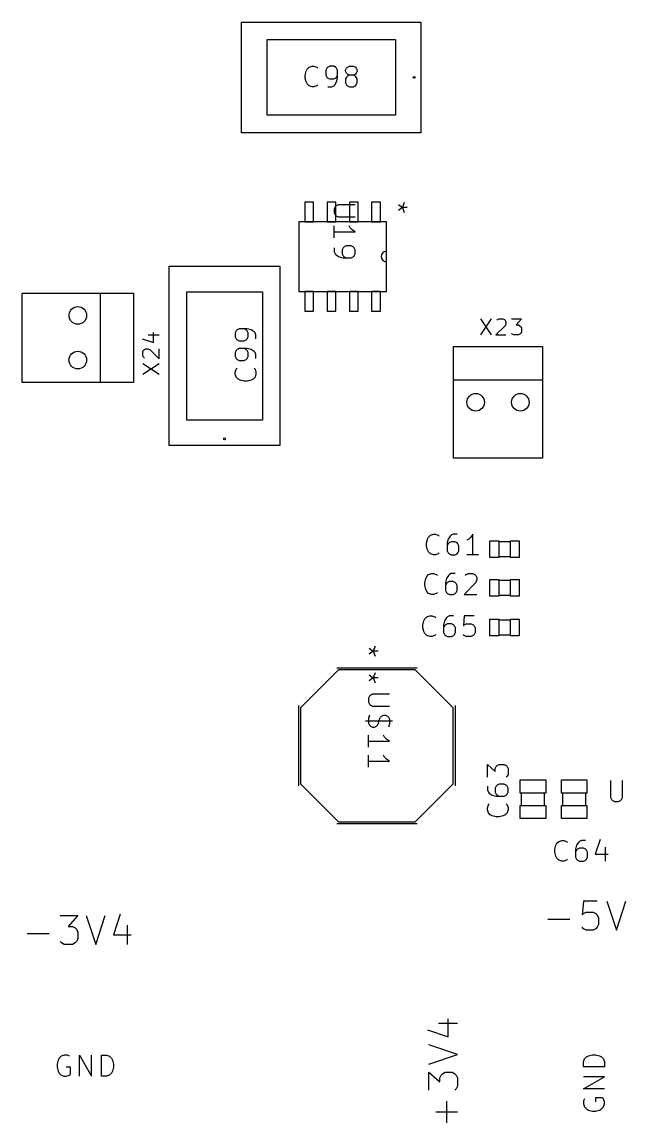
# Model space of a CAD drawing. Header units: millimetres. Extents: x 0 to 280, y -704 to 300.
# Drawn here: x 71.8 to 106.1, y 91.7 to 154.3 of the extents above; entities that cross this region are included whole.
import ezdxf

# ---------------------------------------------------------------- set-up
doc = ezdxf.new("R2010")
doc.units = ezdxf.units.MM
for name, color, linetype, true_color in [('Edge.Cuts', 254, 'CONTINUOUS', 0xd0d2cd), ('F.Fab', 9, 'CONTINUOUS', 0xafafaf), ('F.Silkscreen', 41, 'CONTINUOUS', 0xf2eda1)]:
    doc.layers.add(name, color=color, linetype=linetype, true_color=true_color)

msp = doc.modelspace()

# ---------------------------------------------------------------- linework, layer by layer
at = {"layer": 'Edge.Cuts'}
for centre in [(74.93, 137.62), (74.93, 135.08), (97.57, 132.68), (100.11, 132.68)]:
    msp.add_circle(centre, 0.5, dxfattribs=at)
at = {"layer": 'F.Fab', "linetype": 'CONTINUOUS'}
for p, q in [((84.245, 154.31), (94.455, 154.31)), ((84.245, 148.01), (84.245, 154.31)), ((94.455, 154.31), (94.455, 148.01)), ((85.7, 153.31), (93, 153.31)), ((85.7, 149.01), (85.7, 153.31)), ((93, 153.31), (93, 149.01)), ((93, 149.01), (85.7, 149.01)), ((94.455, 148.01), (84.245, 148.01)), ((87.841, 144.0688), (87.841, 142.9512)), ((88.349, 144.0688), (87.841, 144.0688)), ((88.349, 142.9512), (88.349, 144.0688)), ((89.111, 144.0688), (89.111, 142.9512)), ((89.619, 144.0688), (89.111, 144.0688)), ((89.619, 142.9512), (89.619, 144.0688)), ((90.381, 144.0688), (90.381, 142.9512)), ((90.889, 144.0688), (90.381, 144.0688)), ((90.889, 142.9512), (90.889, 144.0688)), ((91.651, 144.0688), (91.651, 142.9512)), ((92.159, 144.0688), (91.651, 144.0688)), ((92.159, 142.9512), (92.159, 144.0688)), ((93.510118, 144.051326), (93.396423, 143.767088)), ((89.572448, 143.800019), (89.515382, 143.685889)), ((89.515382, 143.685889), (89.515382, 143.457627)), ((89.515382, 143.457627), (89.572448, 143.343497)), ((89.629513, 143.857085), (89.572448, 143.800019)), ((89.743644, 143.91415), (89.629513, 143.857085)), ((90.713754, 143.91415), (89.743644, 143.91415)), ((93.169032, 143.93763), (93.396423, 143.767088)), ((93.396423, 143.767088), (93.169032, 143.596545)), ((93.680661, 143.767088), (93.396423, 143.767088)), ((93.396423, 143.767088), (93.510118, 143.482849)), ((87.5108, 142.9512), (87.5108, 138.9888)), ((92.4892, 142.9512), (87.5108, 142.9512)), ((87.841, 142.9512), (88.349, 142.9512)), ((89.111, 142.9512), (89.619, 142.9512)), ((89.572448, 143.343497), (89.629513, 143.286431)), ((89.629513, 143.286431), (89.743644, 143.229366)), ((89.743644, 143.229366), (90.713754, 143.229366)), ((90.381, 142.9512), (90.889, 142.9512)), ((91.651, 142.9512), (92.159, 142.9512)), ((92.4892, 141.2748), (92.4892, 142.9512)), ((89.515382, 142.030994), (89.515382, 142.715778)), ((89.515382, 142.373386), (90.713754, 142.373386)), ((90.428428, 142.601648), (90.371362, 142.715778)), ((90.542558, 142.487517), (90.428428, 142.601648)), ((90.713754, 142.373386), (90.542558, 142.487517)), ((90.200166, 141.574471), (90.086036, 141.517406)), ((90.485493, 141.574471), (90.200166, 141.574471)), ((90.599624, 141.517406), (90.485493, 141.574471)), ((89.515382, 141.460341), (89.515382, 141.232079)), ((89.515382, 141.232079), (89.572448, 141.117949)), ((89.572448, 141.117949), (89.629513, 141.060883)), ((89.629513, 141.060883), (89.800709, 140.946753)), ((89.800709, 140.946753), (90.02897, 140.889687)), ((90.02897, 141.460341), (89.971905, 141.34621)), ((89.971905, 141.34621), (89.971905, 141.117949)), ((89.971905, 141.117949), (90.02897, 141.003818)), ((90.086036, 141.517406), (90.02897, 141.460341)), ((90.02897, 141.003818), (90.086036, 140.946753)), ((90.086036, 140.946753), (90.200166, 140.889687)), ((90.485493, 140.889687), (90.599624, 140.946753)), ((90.656689, 141.460341), (90.599624, 141.517406)), ((90.599624, 140.946753), (90.656689, 141.003818)), ((90.713754, 141.34621), (90.656689, 141.460341)), ((90.656689, 141.003818), (90.713754, 141.117949)), ((90.713754, 141.117949), (90.713754, 141.34621)), ((92.4892, 138.9888), (92.4892, 141.2748)), ((80.13, 140.425), (86.43, 140.425)), ((80.13, 130.215), (80.13, 140.425)), ((86.43, 140.425), (86.43, 130.215)), ((90.02897, 140.889687), (90.485493, 140.889687)), ((81.13, 138.97), (85.43, 138.97)), ((81.13, 131.67), (81.13, 138.97)), ((85.43, 138.97), (85.43, 131.67)), ((87.5108, 138.9888), (92.4892, 138.9888)), ((87.841, 138.9888), (87.841, 137.8712)), ((88.349, 138.9888), (87.841, 138.9888)), ((88.349, 137.8712), (88.349, 138.9888)), ((89.111, 138.9888), (89.111, 137.8712)), ((89.619, 138.9888), (89.111, 138.9888)), ((89.619, 137.8712), (89.619, 138.9888)), ((90.381, 138.9888), (90.381, 137.8712)), ((90.889, 138.9888), (90.381, 138.9888)), ((90.889, 137.8712), (90.889, 138.9888)), ((91.651, 138.9888), (91.651, 137.8712)), ((92.159, 138.9888), (91.651, 138.9888)), ((92.159, 137.8712), (92.159, 138.9888)), ((87.841, 137.8712), (88.349, 137.8712)), ((89.111, 137.8712), (89.619, 137.8712)), ((90.381, 137.8712), (90.889, 137.8712)), ((91.651, 137.8712), (92.159, 137.8712)), ((85.43, 131.67), (81.13, 131.67)), ((86.43, 130.215), (80.13, 130.215)), ((98.3818, 123.8501), (98.3818, 124.8001)), ((98.3818, 124.8001), (98.8819, 124.8001)), ((98.864, 124.752), (99.576, 124.752)), ((98.8819, 124.8001), (98.8819, 123.8501)), ((99.5502, 123.8501), (99.5502, 124.8001)), ((99.5502, 124.8001), (100.0503, 124.8001)), ((100.0503, 124.8001), (100.0503, 123.8501)), ((98.8819, 123.8501), (98.3818, 123.8501)), ((98.864, 123.901), (99.576, 123.901)), ((100.0503, 123.8501), (99.5502, 123.8501)), ((98.3818, 121.6501), (98.3818, 122.6001)), ((98.3818, 122.6001), (98.8819, 122.6001)), ((98.864, 122.552), (99.576, 122.552)), ((98.8819, 122.6001), (98.8819, 121.6501)), ((99.5502, 121.6501), (99.5502, 122.6001)), ((99.5502, 122.6001), (100.0503, 122.6001)), ((100.0503, 122.6001), (100.0503, 121.6501)), ((98.8819, 121.6501), (98.3818, 121.6501)), ((98.864, 121.701), (99.576, 121.701)), ((100.0503, 121.6501), (99.5502, 121.6501)), ((98.3818, 119.4001), (98.3818, 120.3501)), ((98.3818, 120.3501), (98.8819, 120.3501)), ((98.864, 120.302), (99.576, 120.302)), ((98.8819, 120.3501), (98.8819, 119.4001)), ((99.5502, 119.4001), (99.5502, 120.3501)), ((99.5502, 120.3501), (100.0503, 120.3501)), ((100.0503, 120.3501), (100.0503, 119.4001)), ((98.8819, 119.4001), (98.3818, 119.4001)), ((98.864, 119.451), (99.576, 119.451)), ((100.0503, 119.4001), (99.5502, 119.4001)), ((89.7656, 117.458), (87.6066, 115.299)), ((94.1344, 117.458), (89.7656, 117.458)), ((91.512232, 117.17443), (91.739623, 117.003888)), ((91.512232, 117.17443), (91.739623, 117.003888)), ((91.853318, 117.288126), (91.739623, 117.003888)), ((91.853318, 117.288126), (91.739623, 117.003888)), ((96.2934, 115.299), (94.1344, 117.458)), ((91.739623, 117.003888), (91.512232, 116.833345)), ((91.739623, 117.003888), (91.512232, 116.833345)), ((92.023861, 117.003888), (91.739623, 117.003888)), ((91.739623, 117.003888), (91.853318, 116.719649)), ((92.023861, 117.003888), (91.739623, 117.003888)), ((91.739623, 117.003888), (91.853318, 116.719649)), ((91.521909, 115.968535), (91.465061, 115.85484)), ((91.522448, 115.970019), (91.465382, 115.855889)), ((91.578756, 116.025383), (91.521909, 115.968535)), ((91.579513, 116.027085), (91.522448, 115.970019)), ((91.692451, 116.08223), (91.578756, 116.025383)), ((91.693644, 116.08415), (91.579513, 116.027085)), ((92.658861, 116.08223), (91.692451, 116.08223)), ((92.663754, 116.08415), (91.693644, 116.08415)), ((87.6066, 115.299), (87.6066, 110.981)), ((91.465061, 115.85484), (91.465061, 115.627449)), ((91.465061, 115.627449), (91.521909, 115.513754)), ((91.465382, 115.855889), (91.465382, 115.627627)), ((91.465382, 115.627627), (91.522448, 115.513497)), ((91.521909, 115.513754), (91.578756, 115.456907)), ((91.522448, 115.513497), (91.579513, 115.456431)), ((91.578756, 115.456907), (91.692451, 115.400059)), ((91.579513, 115.456431), (91.693644, 115.399366)), ((91.692451, 115.400059), (92.658861, 115.400059)), ((91.693644, 115.399366), (92.663754, 115.399366)), ((96.2934, 110.981), (96.2934, 115.299)), ((91.521909, 114.88843), (91.465061, 114.717887)), ((91.465061, 114.717887), (91.465061, 114.433649)), ((91.522448, 114.885778), (91.465382, 114.714582)), ((91.465382, 114.714582), (91.465382, 114.429256)), ((92.033537, 114.433649), (92.090385, 114.66104)), ((92.036036, 114.429256), (92.093101, 114.657517)), ((92.090385, 114.66104), (92.147232, 114.774735)), ((92.093101, 114.657517), (92.150166, 114.771648)), ((92.147232, 114.774735), (92.20408, 114.831582)), ((92.150166, 114.771648), (92.207232, 114.828713)), ((92.20408, 114.831582), (92.317775, 114.88843)), ((92.207232, 114.828713), (92.321362, 114.885778)), ((92.317775, 114.88843), (92.43147, 114.88843)), ((92.321362, 114.885778), (92.435493, 114.885778)), ((92.43147, 114.88843), (92.545166, 114.831582)), ((92.435493, 114.885778), (92.549624, 114.828713)), ((92.545166, 114.831582), (92.602013, 114.774735)), ((92.549624, 114.828713), (92.606689, 114.771648)), ((92.602013, 114.774735), (92.658861, 114.66104)), ((92.606689, 114.771648), (92.663754, 114.657517)), ((92.658861, 114.66104), (92.658861, 114.376801)), ((92.663754, 114.657517), (92.663754, 114.37219)), ((92.83495, 114.543386), (91.294186, 114.543386)), ((92.829404, 114.547344), (91.294518, 114.547344)), ((91.465061, 114.433649), (91.521909, 114.319954)), ((91.465382, 114.429256), (91.522448, 114.315125)), ((91.521909, 114.319954), (91.578756, 114.263106)), ((91.522448, 114.315125), (91.579513, 114.25806)), ((91.578756, 114.263106), (91.692451, 114.206259)), ((91.579513, 114.25806), (91.693644, 114.200994)), ((91.692451, 114.206259), (91.806147, 114.206259)), ((91.693644, 114.200994), (91.807774, 114.200994)), ((91.806147, 114.206259), (91.919842, 114.263106)), ((91.807774, 114.200994), (91.921905, 114.25806)), ((91.919842, 114.263106), (91.976689, 114.319954)), ((91.921905, 114.25806), (91.97897, 114.315125)), ((91.976689, 114.319954), (92.033537, 114.433649)), ((91.97897, 114.315125), (92.036036, 114.429256)), ((92.658861, 114.376801), (92.602013, 114.206259)), ((92.663754, 114.37219), (92.606689, 114.200994)), ((91.465061, 113.069307), (91.465061, 113.751478)), ((91.465061, 113.410392), (92.658861, 113.410392)), ((91.465382, 113.059687), (91.465382, 113.744471)), ((91.465382, 113.402079), (92.663754, 113.402079)), ((92.374623, 113.637783), (92.317775, 113.751478)), ((92.378428, 113.630341), (92.321362, 113.744471)), ((92.488318, 113.524088), (92.374623, 113.637783)), ((92.492558, 113.51621), (92.378428, 113.630341)), ((92.658861, 113.410392), (92.488318, 113.524088)), ((92.663754, 113.402079), (92.492558, 113.51621)), ((91.465061, 111.932355), (91.465061, 112.614526)), ((91.465061, 112.27344), (92.658861, 112.27344)), ((91.465382, 111.91838), (91.465382, 112.603164)), ((91.465382, 112.260772), (92.663754, 112.260772)), ((92.374623, 112.500831), (92.317775, 112.614526)), ((92.378428, 112.489034), (92.321362, 112.603164)), ((92.488318, 112.387136), (92.374623, 112.500831)), ((92.492558, 112.374903), (92.378428, 112.489034)), ((92.658861, 112.27344), (92.488318, 112.387136)), ((92.663754, 112.260772), (92.492558, 112.374903)), ((87.6066, 110.981), (89.7656, 108.822)), ((94.1344, 108.822), (96.2934, 110.981)), ((100.1038, 110.4456), (100.1038, 111.1957)), ((100.1038, 111.1957), (101.5539, 111.1957)), ((101.5539, 111.1957), (101.5539, 110.4456)), ((102.4538, 110.4456), (102.4538, 111.1957)), ((102.4538, 111.1957), (103.9039, 111.1957)), ((103.9039, 111.1957), (103.9039, 110.4456)), ((105.245849, 111.163754), (105.245849, 110.193644)), ((105.930633, 110.193644), (105.930633, 111.163754)), ((101.5539, 110.4456), (100.1038, 110.4456)), ((100.17, 109.709), (100.17, 110.471)), ((101.49, 109.734), (101.49, 110.471)), ((103.9039, 110.4456), (102.4538, 110.4456)), ((102.52, 109.709), (102.52, 110.471)), ((103.84, 109.734), (103.84, 110.471)), ((100.1038, 108.9978), (100.1038, 109.7479)), ((100.1038, 109.7479), (101.5539, 109.7479)), ((101.5539, 109.7479), (101.5539, 108.9978)), ((102.4538, 108.9978), (102.4538, 109.7479)), ((102.4538, 109.7479), (103.9039, 109.7479)), ((103.9039, 109.7479), (103.9039, 108.9978)), ((105.245849, 110.193644), (105.302915, 110.079513)), ((105.302915, 110.079513), (105.35998, 110.022448)), ((105.35998, 110.022448), (105.474111, 109.965382)), ((105.474111, 109.965382), (105.702372, 109.965382)), ((105.702372, 109.965382), (105.816503, 110.022448)), ((105.816503, 110.022448), (105.873568, 110.079513)), ((105.873568, 110.079513), (105.930633, 110.193644)), ((101.5539, 108.9978), (100.1038, 108.9978)), ((103.9039, 108.9978), (102.4538, 108.9978)), ((89.7656, 108.822), (94.1344, 108.822)), ((103.708271, 104.293342), (103.630378, 103.514409)), ((104.487205, 104.293342), (103.708271, 104.293342)), ((105.032458, 104.293342), (105.577712, 102.657582)), ((105.577712, 102.657582), (106.122965, 104.293342)), ((73.922288, 103.479503), (74.934901, 103.479503)), ((74.934901, 103.479503), (74.389648, 102.856357)), ((75.402261, 103.479503), (75.947515, 101.843743)), ((75.947515, 101.843743), (76.492768, 103.479503)), ((77.349595, 103.557397), (76.960128, 102.388997)), ((103.630378, 103.514409), (103.708271, 103.592302)), ((103.708271, 103.592302), (103.864058, 103.670196)), ((103.864058, 103.670196), (104.253525, 103.670196)), ((104.253525, 103.670196), (104.409311, 103.592302)), ((104.409311, 103.592302), (104.487205, 103.514409)), ((104.487205, 103.514409), (104.565098, 103.358622)), ((104.565098, 103.358622), (104.565098, 102.969156)), ((74.389648, 102.856357), (74.623328, 102.856357)), ((74.623328, 102.856357), (74.779114, 102.778463)), ((74.779114, 102.778463), (74.857008, 102.70057)), ((77.739061, 102.93425), (77.739061, 101.843743)), ((101.683044, 103.280729), (102.929338, 103.280729)), ((103.708271, 102.735476), (103.630378, 102.813369)), ((103.864058, 102.657582), (103.708271, 102.735476)), ((104.409311, 102.735476), (104.253525, 102.657582)), ((104.487205, 102.813369), (104.409311, 102.735476)), ((104.565098, 102.969156), (104.487205, 102.813369)), ((72.052847, 102.46689), (73.299141, 102.46689)), ((74.857008, 102.70057), (74.934901, 102.544783)), ((74.934901, 102.155317), (74.857008, 101.99953)), ((74.934901, 102.544783), (74.934901, 102.155317)), ((76.960128, 102.388997), (77.972741, 102.388997)), ((104.253525, 102.657582), (103.864058, 102.657582)), ((74.000181, 101.921637), (73.922288, 101.99953)), ((74.155968, 101.843743), (74.000181, 101.921637)), ((74.623328, 101.843743), (74.155968, 101.843743)), ((74.779114, 101.921637), (74.623328, 101.843743)), ((74.857008, 101.99953), (74.779114, 101.921637)), ((95.45191, 97.369258), (96.542417, 97.369258)), ((95.997164, 96.590325), (95.997164, 97.602938)), ((94.828764, 96.979792), (95.997164, 96.590325)), ((96.542417, 95.577712), (94.906657, 96.122965)), ((73.821388, 95.263693), (73.764436, 95.035884)), ((73.878341, 95.377598), (73.821388, 95.263693)), ((73.992246, 95.491503), (73.878341, 95.377598)), ((74.163103, 95.548455), (73.992246, 95.491503)), ((74.33396, 95.548455), (74.163103, 95.548455)), ((74.447865, 95.491503), (74.33396, 95.548455)), ((75.017388, 94.352455), (75.017388, 95.548455)), ((75.017388, 95.548455), (75.700817, 94.352455)), ((75.700817, 94.352455), (75.700817, 95.548455)), ((76.27034, 94.352455), (76.27034, 95.548455)), ((76.27034, 95.548455), (76.555102, 95.548455)), ((76.555102, 95.548455), (76.725959, 95.491503)), ((76.725959, 95.491503), (76.839864, 95.377598)), ((76.839864, 95.377598), (76.896817, 95.263693)), ((76.896817, 95.263693), (76.953769, 95.035884)), ((94.906657, 95.032458), (96.542417, 95.577712)), ((103.701544, 95.155102), (103.758496, 95.325959)), ((103.758496, 95.325959), (103.872401, 95.439864)), ((103.872401, 95.439864), (103.986306, 95.496817)), ((103.986306, 95.496817), (104.214115, 95.553769)), ((104.214115, 95.553769), (104.384972, 95.553769)), ((104.384972, 95.553769), (104.612782, 95.496817)), ((104.612782, 95.496817), (104.726687, 95.439864)), ((104.726687, 95.439864), (104.840592, 95.325959)), ((104.840592, 95.325959), (104.897544, 95.155102)), ((73.764436, 95.035884), (73.764436, 94.865027)), ((73.764436, 94.865027), (73.821388, 94.637217)), ((73.821388, 94.637217), (73.878341, 94.523312)), ((74.504817, 94.865027), (74.277007, 94.865027)), ((74.504817, 94.46636), (74.504817, 94.865027)), ((76.896817, 94.637217), (76.839864, 94.523312)), ((76.953769, 94.865027), (76.896817, 94.637217)), ((76.953769, 95.035884), (76.953769, 94.865027)), ((103.701544, 94.87034), (103.701544, 95.155102)), ((104.897544, 94.87034), (103.701544, 94.87034)), ((104.897544, 95.155102), (104.897544, 94.87034)), ((73.878341, 94.523312), (73.992246, 94.409408)), ((73.992246, 94.409408), (74.163103, 94.352455)), ((74.163103, 94.352455), (74.277007, 94.352455)), ((74.277007, 94.352455), (74.447865, 94.409408)), ((74.447865, 94.409408), (74.504817, 94.46636)), ((76.555102, 94.352455), (76.27034, 94.352455)), ((76.725959, 94.409408), (76.555102, 94.352455)), ((76.839864, 94.523312), (76.725959, 94.409408)), ((94.906657, 93.552485), (94.906657, 94.565098)), ((94.906657, 94.565098), (95.529804, 94.019845)), ((95.529804, 94.253525), (95.607697, 94.409311)), ((95.529804, 94.019845), (95.529804, 94.253525)), ((95.607697, 94.409311), (95.68559, 94.487205)), ((95.68559, 94.487205), (95.841377, 94.565098)), ((95.841377, 94.565098), (96.230844, 94.565098)), ((96.230844, 94.565098), (96.38663, 94.487205)), ((96.38663, 94.487205), (96.464524, 94.409311)), ((96.464524, 94.409311), (96.542417, 94.253525)), ((96.542417, 94.253525), (96.542417, 93.786165)), ((103.701544, 93.617388), (104.897544, 94.300817)), ((104.897544, 94.300817), (103.701544, 94.300817)), ((96.464524, 93.630378), (96.38663, 93.552485)), ((96.542417, 93.786165), (96.464524, 93.630378)), ((104.897544, 93.617388), (103.701544, 93.617388)), ((95.91927, 91.683044), (95.91927, 92.929338)), ((103.758496, 93.047865), (103.701544, 92.93396)), ((103.701544, 92.93396), (103.701544, 92.763103)), ((103.701544, 92.763103), (103.758496, 92.592246)), ((104.783639, 93.104817), (104.384972, 93.104817)), ((104.384972, 93.104817), (104.384972, 92.877007)), ((104.840592, 93.047865), (104.783639, 93.104817)), ((104.897544, 92.877007), (104.840592, 93.047865)), ((104.840592, 92.592246), (104.897544, 92.763103)), ((104.897544, 92.763103), (104.897544, 92.877007)), ((96.542417, 92.306191), (95.296124, 92.306191)), ((103.758496, 92.592246), (103.872401, 92.478341)), ((103.872401, 92.478341), (103.986306, 92.421388)), ((103.986306, 92.421388), (104.214115, 92.364436)), ((104.214115, 92.364436), (104.384972, 92.364436)), ((104.384972, 92.364436), (104.612782, 92.421388)), ((104.612782, 92.421388), (104.726687, 92.478341)), ((104.726687, 92.478341), (104.840592, 92.592246))]:
    msp.add_line(p, q, dxfattribs=at)
at = {"layer": 'F.Fab'}
for centre in [(74.93, 137.62), (74.93, 135.08), (97.57, 132.68), (100.11, 132.68)]:
    msp.add_circle(centre, 0.5, dxfattribs=at)
msp.add_arc((92.5019, 140.97), 0.305064, -267.61405597, -87.61405597, dxfattribs=at)
at = {"layer": 'F.Silkscreen', "linetype": 'CONTINUOUS'}
for p, q in [((85.7, 153.31), (93, 153.31)), ((87.921358, 151.516978), (87.977383, 151.629028)), ((87.977383, 151.629028), (88.089434, 151.741078)), ((88.089434, 151.741078), (88.257509, 151.797103)), ((88.257509, 151.797103), (88.369559, 151.797103)), ((88.369559, 151.797103), (88.537635, 151.741078)), ((88.537635, 151.741078), (88.59366, 151.685053)), ((89.097886, 151.685053), (89.041861, 151.573003)), ((89.041861, 151.573003), (89.041861, 151.292877)), ((89.153911, 151.741078), (89.097886, 151.685053)), ((89.265962, 151.797103), (89.153911, 151.741078)), ((89.490062, 151.797103), (89.265962, 151.797103)), ((89.602113, 151.741078), (89.490062, 151.797103)), ((89.658138, 151.685053), (89.602113, 151.741078)), ((89.714163, 151.573003), (89.658138, 151.685053)), ((89.714163, 151.124802), (89.714163, 151.573003)), ((90.162364, 151.573003), (90.218389, 151.685053)), ((90.162364, 151.516978), (90.162364, 151.573003)), ((90.218389, 151.685053), (90.274414, 151.741078)), ((90.274414, 151.741078), (90.386465, 151.797103)), ((90.386465, 151.797103), (90.610565, 151.797103)), ((90.610565, 151.797103), (90.722616, 151.741078)), ((90.722616, 151.741078), (90.778641, 151.685053)), ((90.778641, 151.685053), (90.834666, 151.573003)), ((90.834666, 151.573003), (90.834666, 151.516978)), ((87.865333, 151.292877), (87.921358, 151.516978)), ((87.865333, 151.124802), (87.865333, 151.292877)), ((87.921358, 150.900701), (87.865333, 151.124802)), ((89.041861, 151.292877), (89.097886, 151.180827)), ((89.097886, 151.180827), (89.153911, 151.124802)), ((89.153911, 151.124802), (89.265962, 151.068777)), ((89.265962, 151.068777), (89.490062, 151.068777)), ((89.490062, 151.068777), (89.602113, 151.124802)), ((89.602113, 151.124802), (89.658138, 151.180827)), ((89.658138, 151.180827), (89.714163, 151.292877)), ((89.658138, 150.900701), (89.714163, 151.124802)), ((90.218389, 151.404927), (90.162364, 151.516978)), ((90.218389, 151.180827), (90.162364, 151.068777)), ((90.162364, 151.068777), (90.162364, 150.844676)), ((90.274414, 151.348902), (90.218389, 151.404927)), ((90.274414, 151.236852), (90.218389, 151.180827)), ((90.386465, 151.292877), (90.274414, 151.348902)), ((90.386465, 151.292877), (90.274414, 151.236852)), ((90.610565, 151.292877), (90.386465, 151.292877)), ((90.722616, 151.348902), (90.610565, 151.292877)), ((90.722616, 151.236852), (90.610565, 151.292877)), ((90.778641, 151.404927), (90.722616, 151.348902)), ((90.778641, 151.180827), (90.722616, 151.236852)), ((90.834666, 151.516978), (90.778641, 151.404927)), ((90.834666, 151.068777), (90.778641, 151.180827)), ((90.834666, 150.844676), (90.834666, 151.068777)), ((87.977383, 150.788651), (87.921358, 150.900701)), ((88.089434, 150.676601), (87.977383, 150.788651)), ((88.257509, 150.620575), (88.089434, 150.676601)), ((88.369559, 150.620575), (88.257509, 150.620575)), ((88.537635, 150.676601), (88.369559, 150.620575)), ((88.59366, 150.732626), (88.537635, 150.676601)), ((89.153911, 150.620575), (89.378012, 150.620575)), ((89.378012, 150.620575), (89.490062, 150.676601)), ((89.490062, 150.676601), (89.546087, 150.732626)), ((89.546087, 150.732626), (89.658138, 150.900701)), ((90.162364, 150.844676), (90.218389, 150.732626)), ((90.218389, 150.732626), (90.274414, 150.676601)), ((90.274414, 150.676601), (90.386465, 150.620575)), ((90.386465, 150.620575), (90.610565, 150.620575)), ((90.610565, 150.620575), (90.722616, 150.676601)), ((90.722616, 150.676601), (90.778641, 150.732626)), ((90.778641, 150.732626), (90.834666, 150.844676)), ((93, 149.01), (85.7, 149.01)), ((93.510118, 144.051326), (93.396423, 143.767088)), ((93.169032, 143.93763), (93.396423, 143.767088)), ((93.396423, 143.767088), (93.169032, 143.596545)), ((93.680661, 143.767088), (93.396423, 143.767088)), ((93.396423, 143.767088), (93.510118, 143.482849)), ((87.5108, 142.3416), (87.5108, 139.5984)), ((92.4892, 141.2748), (92.4892, 142.3416)), ((92.4892, 139.5984), (92.4892, 141.2748)), ((71.755, 138.89), (76.2, 138.89)), ((71.755, 133.81), (71.755, 138.89)), ((76.2, 138.89), (76.2, 133.81)), ((76.2, 138.89), (78.105, 138.89)), ((78.105, 138.89), (78.105, 133.81)), ((81.13, 131.67), (81.13, 138.97)), ((85.43, 138.97), (85.43, 131.67)), ((97.842237, 137.432463), (98.45861, 136.507903)), ((98.45861, 137.432463), (97.842237, 136.507903)), ((98.766796, 137.34441), (98.810823, 137.388436)), ((98.810823, 137.388436), (98.898876, 137.432463)), ((98.898876, 137.432463), (99.11901, 137.432463)), ((99.11901, 137.432463), (99.207063, 137.388436)), ((99.207063, 137.388436), (99.25109, 137.34441)), ((99.25109, 137.34441), (99.295116, 137.256356)), ((99.295116, 137.168303), (99.25109, 137.036223)), ((99.295116, 137.256356), (99.295116, 137.168303)), ((99.603303, 137.432463), (100.175649, 137.432463)), ((100.175649, 137.432463), (99.867463, 137.08025)), ((79.245645, 136.075416), (79.245645, 136.647763)), ((83.948921, 136.742616), (83.892896, 136.630565)), ((83.892896, 136.630565), (83.892896, 136.406465)), ((84.004946, 136.798641), (83.948921, 136.742616)), ((84.116996, 136.854666), (84.004946, 136.798641)), ((84.565197, 136.854666), (84.116996, 136.854666)), ((84.509172, 136.798641), (84.397122, 136.854666)), ((84.565197, 136.742616), (84.509172, 136.798641)), ((84.789298, 136.798641), (84.565197, 136.854666)), ((84.621223, 136.630565), (84.565197, 136.742616)), ((84.621223, 136.406465), (84.621223, 136.630565)), ((84.957373, 136.68659), (84.789298, 136.798641)), ((85.013399, 136.630565), (84.957373, 136.68659)), ((85.069424, 136.518515), (85.013399, 136.630565)), ((99.25109, 137.036223), (98.72277, 136.507903)), ((99.647329, 136.55193), (99.603303, 136.595956)), ((99.735383, 136.507903), (99.647329, 136.55193)), ((99.867463, 137.08025), (99.999543, 137.08025)), ((99.999543, 137.08025), (100.087596, 137.036223)), ((100.087596, 136.55193), (99.999543, 136.507903)), ((100.087596, 137.036223), (100.131623, 136.992196)), ((100.131623, 136.595956), (100.087596, 136.55193)), ((100.131623, 136.992196), (100.175649, 136.904143)), ((100.175649, 136.68401), (100.131623, 136.595956)), ((100.175649, 136.904143), (100.175649, 136.68401)), ((78.585245, 136.29555), (79.245645, 136.075416)), ((78.937458, 136.515683), (79.553831, 136.515683)), ((83.892896, 136.406465), (83.948921, 136.294414)), ((83.948921, 136.294414), (84.004946, 136.238389)), ((84.004946, 136.238389), (84.116996, 136.182364)), ((84.116996, 136.182364), (84.397122, 136.182364)), ((84.397122, 136.182364), (84.509172, 136.238389)), ((84.509172, 136.238389), (84.565197, 136.294414)), ((84.565197, 136.294414), (84.621223, 136.406465)), ((85.069424, 136.294414), (85.069424, 136.518515)), ((98.72277, 136.507903), (99.295116, 136.507903)), ((99.999543, 136.507903), (99.735383, 136.507903)), ((78.629271, 135.547097), (78.673298, 135.63515)), ((78.629271, 135.326963), (78.629271, 135.547097)), ((78.673298, 135.23891), (78.629271, 135.326963)), ((78.673298, 135.63515), (78.717325, 135.679177)), ((78.717325, 135.679177), (78.805378, 135.723203)), ((78.805378, 135.723203), (78.893431, 135.723203)), ((78.893431, 135.723203), (79.025511, 135.679177)), ((79.025511, 135.679177), (79.553831, 135.150857)), ((79.553831, 135.150857), (79.553831, 135.723203)), ((83.948921, 135.622113), (83.892896, 135.510062)), ((83.892896, 135.510062), (83.892896, 135.285962)), ((83.892896, 135.285962), (83.948921, 135.173911)), ((84.004946, 135.678138), (83.948921, 135.622113)), ((84.116996, 135.734163), (84.004946, 135.678138)), ((84.565197, 135.734163), (84.116996, 135.734163)), ((84.509172, 135.678138), (84.397122, 135.734163)), ((84.565197, 135.622113), (84.509172, 135.678138)), ((84.789298, 135.678138), (84.565197, 135.734163)), ((84.621223, 135.510062), (84.565197, 135.622113)), ((84.565197, 135.173911), (84.621223, 135.285962)), ((84.621223, 135.285962), (84.621223, 135.510062)), ((84.957373, 135.566087), (84.789298, 135.678138)), ((85.013399, 135.510062), (84.957373, 135.566087)), ((85.069424, 135.398012), (85.013399, 135.510062)), ((85.069424, 135.173911), (85.069424, 135.398012)), ((96.3, 135.855), (101.38, 135.855)), ((96.3, 133.95), (96.3, 135.855)), ((101.38, 135.855), (101.38, 133.95)), ((78.629271, 134.270324), (79.553831, 134.886697)), ((78.629271, 134.886697), (79.553831, 134.270324)), ((78.717325, 135.194883), (78.673298, 135.23891)), ((83.948921, 135.173911), (84.004946, 135.117886)), ((84.004946, 135.117886), (84.116996, 135.061861)), ((84.116996, 135.061861), (84.397122, 135.061861)), ((84.397122, 135.061861), (84.509172, 135.117886)), ((84.509172, 135.117886), (84.565197, 135.173911)), ((83.892896, 134.389559), (83.948921, 134.557635)), ((83.892896, 134.277509), (83.892896, 134.389559)), ((83.948921, 134.109434), (83.892896, 134.277509)), ((83.948921, 134.557635), (84.004946, 134.61366)), ((84.060971, 133.997383), (83.948921, 134.109434)), ((85.013399, 134.109434), (84.901348, 133.997383)), ((84.957373, 134.61366), (85.013399, 134.557635)), ((85.013399, 134.557635), (85.069424, 134.389559)), ((85.069424, 134.277509), (85.013399, 134.109434)), ((85.069424, 134.389559), (85.069424, 134.277509)), ((76.2, 133.81), (71.755, 133.81)), ((78.105, 133.81), (76.2, 133.81)), ((84.173021, 133.941358), (84.060971, 133.997383)), ((84.397122, 133.885333), (84.173021, 133.941358)), ((84.565197, 133.885333), (84.397122, 133.885333)), ((84.789298, 133.941358), (84.565197, 133.885333)), ((84.901348, 133.997383), (84.789298, 133.941358)), ((96.3, 133.95), (101.38, 133.95)), ((96.3, 129.505), (96.3, 133.95)), ((101.38, 133.95), (101.38, 129.505)), ((101.38, 129.505), (96.3, 129.505)), ((94.770594, 124.676146), (94.826619, 124.900247)), ((94.770594, 124.508071), (94.770594, 124.676146)), ((94.826619, 124.900247), (94.882644, 125.012297)), ((94.882644, 125.012297), (94.994695, 125.124347)), ((94.994695, 125.124347), (95.16277, 125.180372)), ((95.16277, 125.180372), (95.27482, 125.180372)), ((95.27482, 125.180372), (95.442896, 125.124347)), ((95.442896, 125.124347), (95.498921, 125.068322)), ((96.003147, 124.900247), (95.947122, 124.676146)), ((95.947122, 124.676146), (95.947122, 124.227945)), ((96.115198, 125.068322), (96.003147, 124.900247)), ((96.059172, 124.676146), (96.003147, 124.620121)), ((96.171223, 124.732171), (96.059172, 124.676146)), ((96.171223, 125.124347), (96.115198, 125.068322)), ((96.283273, 125.180372), (96.171223, 125.124347)), ((96.395323, 124.732171), (96.171223, 124.732171)), ((96.507374, 125.180372), (96.283273, 125.180372)), ((96.507374, 124.676146), (96.395323, 124.732171)), ((96.563399, 124.620121), (96.507374, 124.676146)), ((97.179675, 124.900247), (97.067625, 124.844222)), ((97.291726, 125.012297), (97.179675, 124.900247)), ((97.403776, 125.180372), (97.291726, 125.012297)), ((97.403776, 124.003844), (97.403776, 125.180372)), ((94.826619, 124.28397), (94.770594, 124.508071)), ((94.882644, 124.17192), (94.826619, 124.28397)), ((94.994695, 124.05987), (94.882644, 124.17192)), ((95.16277, 124.003844), (94.994695, 124.05987)), ((95.27482, 124.003844), (95.16277, 124.003844)), ((95.442896, 124.05987), (95.27482, 124.003844)), ((95.498921, 124.115895), (95.442896, 124.05987)), ((96.003147, 124.620121), (95.947122, 124.508071)), ((95.947122, 124.227945), (96.003147, 124.115895)), ((96.003147, 124.115895), (96.059172, 124.05987)), ((96.059172, 124.05987), (96.171223, 124.003844)), ((96.171223, 124.003844), (96.395323, 124.003844)), ((96.395323, 124.003844), (96.507374, 124.05987)), ((96.507374, 124.05987), (96.563399, 124.115895)), ((96.619424, 124.508071), (96.563399, 124.620121)), ((96.563399, 124.115895), (96.619424, 124.227945)), ((96.619424, 124.227945), (96.619424, 124.508071)), ((97.739927, 124.003844), (97.067625, 124.003844)), ((94.726619, 122.650247), (94.782644, 122.762297)), ((94.782644, 122.762297), (94.894695, 122.874347)), ((94.894695, 122.874347), (95.06277, 122.930372)), ((95.06277, 122.930372), (95.17482, 122.930372)), ((95.17482, 122.930372), (95.342896, 122.874347)), ((95.342896, 122.874347), (95.398921, 122.818322)), ((96.015198, 122.818322), (95.903147, 122.650247)), ((96.071223, 122.874347), (96.015198, 122.818322)), ((96.183273, 122.930372), (96.071223, 122.874347)), ((96.407374, 122.930372), (96.183273, 122.930372)), ((96.967625, 122.818322), (97.02365, 122.874347)), ((97.02365, 122.874347), (97.135701, 122.930372)), ((97.135701, 122.930372), (97.415826, 122.930372)), ((97.415826, 122.930372), (97.527877, 122.874347)), ((97.527877, 122.874347), (97.583902, 122.818322)), ((97.583902, 122.818322), (97.639927, 122.706272)), ((94.670594, 122.426146), (94.726619, 122.650247)), ((94.670594, 122.258071), (94.670594, 122.426146)), ((94.726619, 122.03397), (94.670594, 122.258071)), ((95.903147, 122.650247), (95.847122, 122.426146)), ((95.847122, 122.426146), (95.847122, 121.977945)), ((95.903147, 122.370121), (95.847122, 122.258071)), ((95.959172, 122.426146), (95.903147, 122.370121)), ((96.071223, 122.482171), (95.959172, 122.426146)), ((96.295323, 122.482171), (96.071223, 122.482171)), ((96.407374, 122.426146), (96.295323, 122.482171)), ((96.463399, 122.370121), (96.407374, 122.426146)), ((96.519424, 122.258071), (96.463399, 122.370121)), ((96.519424, 121.977945), (96.519424, 122.258071)), ((97.583902, 122.426146), (96.9116, 121.753844)), ((97.639927, 122.594222), (97.583902, 122.426146)), ((97.639927, 122.706272), (97.639927, 122.594222)), ((94.782644, 121.92192), (94.726619, 122.03397)), ((94.894695, 121.80987), (94.782644, 121.92192)), ((95.06277, 121.753844), (94.894695, 121.80987)), ((95.17482, 121.753844), (95.06277, 121.753844)), ((95.342896, 121.80987), (95.17482, 121.753844)), ((95.398921, 121.865895), (95.342896, 121.80987)), ((95.847122, 121.977945), (95.903147, 121.865895)), ((95.903147, 121.865895), (95.959172, 121.80987)), ((95.959172, 121.80987), (96.071223, 121.753844)), ((96.071223, 121.753844), (96.295323, 121.753844)), ((96.295323, 121.753844), (96.407374, 121.80987)), ((96.407374, 121.80987), (96.463399, 121.865895)), ((96.463399, 121.865895), (96.519424, 121.977945)), ((96.9116, 121.753844), (97.639927, 121.753844)), ((94.570594, 120.026146), (94.626619, 120.250247)), ((94.626619, 120.250247), (94.682644, 120.362297)), ((94.682644, 120.362297), (94.794695, 120.474347)), ((94.794695, 120.474347), (94.96277, 120.530372)), ((94.96277, 120.530372), (95.07482, 120.530372)), ((95.07482, 120.530372), (95.242896, 120.474347)), ((95.242896, 120.474347), (95.298921, 120.418322)), ((95.803147, 120.250247), (95.747122, 120.026146)), ((95.915198, 120.418322), (95.803147, 120.250247)), ((95.971223, 120.474347), (95.915198, 120.418322)), ((96.083273, 120.530372), (95.971223, 120.474347)), ((96.307374, 120.530372), (96.083273, 120.530372)), ((96.92365, 120.530372), (96.867625, 119.970121)), ((97.483902, 120.530372), (96.92365, 120.530372)), ((94.570594, 119.858071), (94.570594, 120.026146)), ((94.626619, 119.63397), (94.570594, 119.858071)), ((94.682644, 119.52192), (94.626619, 119.63397)), ((95.747122, 120.026146), (95.747122, 119.577945)), ((95.803147, 119.970121), (95.747122, 119.858071)), ((95.859172, 120.026146), (95.803147, 119.970121)), ((95.971223, 120.082171), (95.859172, 120.026146)), ((96.195323, 120.082171), (95.971223, 120.082171)), ((96.307374, 120.026146), (96.195323, 120.082171)), ((96.363399, 119.970121), (96.307374, 120.026146)), ((96.419424, 119.858071), (96.363399, 119.970121)), ((96.419424, 119.577945), (96.419424, 119.858071)), ((96.867625, 119.970121), (96.92365, 120.026146)), ((96.92365, 120.026146), (97.035701, 120.082171)), ((97.035701, 120.082171), (97.315826, 120.082171)), ((97.315826, 120.082171), (97.427877, 120.026146)), ((97.427877, 120.026146), (97.483902, 119.970121)), ((97.483902, 119.970121), (97.539927, 119.858071)), ((97.539927, 119.858071), (97.539927, 119.577945)), ((94.794695, 119.40987), (94.682644, 119.52192)), ((94.96277, 119.353844), (94.794695, 119.40987)), ((95.07482, 119.353844), (94.96277, 119.353844)), ((95.242896, 119.40987), (95.07482, 119.353844)), ((95.298921, 119.465895), (95.242896, 119.40987)), ((95.747122, 119.577945), (95.803147, 119.465895)), ((95.803147, 119.465895), (95.859172, 119.40987)), ((95.859172, 119.40987), (95.971223, 119.353844)), ((95.971223, 119.353844), (96.195323, 119.353844)), ((96.195323, 119.353844), (96.307374, 119.40987)), ((96.307374, 119.40987), (96.363399, 119.465895)), ((96.363399, 119.465895), (96.419424, 119.577945)), ((96.92365, 119.40987), (96.867625, 119.465895)), ((97.035701, 119.353844), (96.92365, 119.40987)), ((97.315826, 119.353844), (97.035701, 119.353844)), ((97.427877, 119.40987), (97.315826, 119.353844)), ((97.483902, 119.465895), (97.427877, 119.40987)), ((97.539927, 119.577945), (97.483902, 119.465895)), ((91.512232, 118.69843), (91.739623, 118.527888)), ((91.512232, 118.69843), (91.739623, 118.527888)), ((91.739623, 118.527888), (91.512232, 118.357345)), ((91.739623, 118.527888), (91.512232, 118.357345)), ((91.853318, 118.812126), (91.739623, 118.527888)), ((91.853318, 118.812126), (91.739623, 118.527888)), ((92.023861, 118.527888), (91.739623, 118.527888)), ((91.739623, 118.527888), (91.853318, 118.243649)), ((92.023861, 118.527888), (91.739623, 118.527888)), ((91.739623, 118.527888), (91.853318, 118.243649)), ((94.236, 117.5596), (89.664, 117.5596)), ((87.4796, 115.426), (87.4796, 110.854)), ((96.4204, 110.854), (96.4204, 115.426)), ((98.234627, 111.3466), (98.234627, 112.074927)), ((98.234627, 112.074927), (98.682828, 111.682751)), ((98.682828, 111.850826), (98.738853, 111.962877)), ((98.682828, 111.682751), (98.682828, 111.850826)), ((98.738853, 111.962877), (98.794878, 112.018902)), ((98.794878, 112.018902), (98.906928, 112.074927)), ((98.906928, 112.074927), (99.187054, 112.074927)), ((99.187054, 112.074927), (99.299104, 112.018902)), ((99.299104, 112.018902), (99.35513, 111.962877)), ((99.35513, 111.962877), (99.411155, 111.850826)), ((99.411155, 111.514675), (99.35513, 111.402625)), ((99.411155, 111.850826), (99.411155, 111.514675)), ((98.794878, 110.898399), (98.738853, 110.842374)), ((98.906928, 110.954424), (98.794878, 110.898399)), ((99.187054, 110.954424), (98.906928, 110.954424)), ((99.299104, 110.898399), (99.187054, 110.954424)), ((99.35513, 111.402625), (99.299104, 111.3466)), ((99.35513, 110.842374), (99.299104, 110.898399)), ((98.234627, 110.842374), (98.234627, 110.618273)), ((98.234627, 110.618273), (98.290652, 110.506223)), ((98.290652, 110.506223), (98.346677, 110.450198)), ((98.346677, 110.450198), (98.514752, 110.338147)), ((98.514752, 110.338147), (98.738853, 110.282122)), ((98.738853, 110.842374), (98.682828, 110.730323)), ((98.682828, 110.730323), (98.682828, 110.506223)), ((98.682828, 110.506223), (98.738853, 110.394172)), ((98.738853, 110.394172), (98.794878, 110.338147)), ((98.738853, 110.282122), (99.187054, 110.282122)), ((98.794878, 110.338147), (98.906928, 110.282122)), ((99.187054, 110.282122), (99.299104, 110.338147)), ((99.299104, 110.338147), (99.35513, 110.394172)), ((99.411155, 110.730323), (99.35513, 110.842374)), ((99.35513, 110.394172), (99.411155, 110.506223)), ((99.411155, 110.506223), (99.411155, 110.730323)), ((98.234627, 109.60982), (98.290652, 109.777896)), ((98.234627, 109.49777), (98.234627, 109.60982)), ((98.290652, 109.777896), (98.346677, 109.833921)), ((99.299104, 109.833921), (99.35513, 109.777896)), ((99.35513, 109.777896), (99.411155, 109.60982)), ((99.411155, 109.60982), (99.411155, 109.49777)), ((98.290652, 109.329695), (98.234627, 109.49777)), ((98.402702, 109.217644), (98.290652, 109.329695)), ((98.514752, 109.161619), (98.402702, 109.217644)), ((98.738853, 109.105594), (98.514752, 109.161619)), ((98.906928, 109.105594), (98.738853, 109.105594)), ((99.131029, 109.161619), (98.906928, 109.105594)), ((99.243079, 109.217644), (99.131029, 109.161619)), ((99.35513, 109.329695), (99.243079, 109.217644)), ((99.411155, 109.49777), (99.35513, 109.329695)), ((89.664, 108.7204), (94.236, 108.7204)), ((102.299173, 107.70281), (102.467248, 107.758835)), ((102.467248, 107.758835), (102.579298, 107.758835)), ((102.579298, 107.758835), (102.747374, 107.70281)), ((103.587751, 107.758835), (103.475701, 107.70281)), ((103.811852, 107.758835), (103.587751, 107.758835)), ((104.652229, 107.814861), (104.372103, 106.974483)), ((102.075072, 107.254609), (102.131097, 107.47871)), ((102.075072, 107.086534), (102.075072, 107.254609)), ((102.131097, 107.47871), (102.187122, 107.59076)), ((102.187122, 107.59076), (102.299173, 107.70281)), ((102.747374, 107.70281), (102.803399, 107.646785)), ((103.307625, 107.47871), (103.2516, 107.254609)), ((103.2516, 107.254609), (103.2516, 106.806408)), ((103.307625, 107.198584), (103.2516, 107.086534)), ((103.419676, 107.646785), (103.307625, 107.47871)), ((103.36365, 107.254609), (103.307625, 107.198584)), ((103.475701, 107.310634), (103.36365, 107.254609)), ((103.475701, 107.70281), (103.419676, 107.646785)), ((103.699801, 107.310634), (103.475701, 107.310634)), ((103.811852, 107.254609), (103.699801, 107.310634)), ((103.867877, 107.198584), (103.811852, 107.254609)), ((103.923902, 107.086534), (103.867877, 107.198584)), ((104.932355, 107.366659), (104.932355, 106.582307)), ((102.131097, 106.862433), (102.075072, 107.086534)), ((102.187122, 106.750383), (102.131097, 106.862433)), ((102.299173, 106.638333), (102.187122, 106.750383)), ((102.467248, 106.582307), (102.299173, 106.638333)), ((102.579298, 106.582307), (102.467248, 106.582307)), ((102.747374, 106.638333), (102.579298, 106.582307)), ((102.803399, 106.694358), (102.747374, 106.638333)), ((103.2516, 106.806408), (103.307625, 106.694358)), ((103.307625, 106.694358), (103.36365, 106.638333)), ((103.36365, 106.638333), (103.475701, 106.582307)), ((103.475701, 106.582307), (103.699801, 106.582307)), ((103.699801, 106.582307), (103.811852, 106.638333)), ((103.811852, 106.638333), (103.867877, 106.694358)), ((103.867877, 106.694358), (103.923902, 106.806408)), ((103.923902, 106.806408), (103.923902, 107.086534)), ((104.372103, 106.974483), (105.10043, 106.974483))]:
    msp.add_line(p, q, dxfattribs=at)
at = {"layer": 'F.Silkscreen'}
for centre, radius in [((94.07, 151.16), 0.05), ((74.93, 137.62), 0.5), ((74.93, 135.08), 0.5), ((97.57, 132.68), 0.5), ((100.11, 132.68), 0.5), ((83.28, 130.6), 0.05)]:
    msp.add_circle(centre, radius, dxfattribs=at)
msp.add_arc((92.5019, 140.97), 0.305064, -267.61405597, -87.61405597, dxfattribs=at)

doc.saveas('drawing.dxf')
